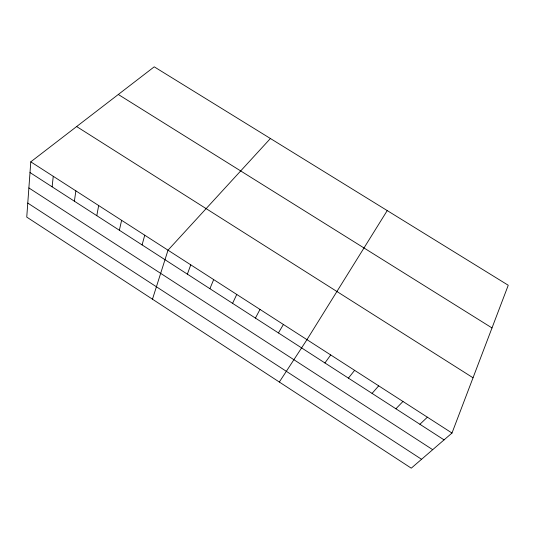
<?xml version="1.0" encoding="UTF-8"?>
<svg xmlns="http://www.w3.org/2000/svg" width="535" height="535" viewBox="0 0 535 535"><rect width="100%" height="100%" fill="white"/><g stroke="black" fill="none" stroke-linecap="round" stroke-linejoin="round"><path stroke-width="0.8" d="M30.789 161.837L26.75 217.103L411.261 468.172L451.995 433.036L508.25 285.255L154.227 66.828L30.789 161.837L451.995 433.036M52.116 186.822L53.259 176.303M74.378 201.193L75.883 190.868M96.795 215.665L98.667 205.54M119.365 230.244L121.619 220.32M142.103 244.916L144.731 235.199M152.475 299.192L168.01 250.186L270.416 138.511M187.37 274.147L190.768 264.838M209.901 288.693L213.679 279.591M232.585 303.338L236.758 294.451M255.429 318.091L259.997 309.417M278.434 332.937L283.396 324.484M387.233 210.583L306.97 339.658L279.337 382.03M324.926 362.957L330.71 354.946M348.419 378.125L354.618 370.34M372.072 393.399L378.7 385.842M395.9 408.78L402.955 401.464M419.895 424.275L427.385 417.193M118.302 94.481L491.999 327.935M76.639 126.548L473.034 377.77M30.007 172.551L444.063 439.877M28.883 187.939L432.701 449.681M27.773 203.073L421.56 459.291"/></g></svg>
